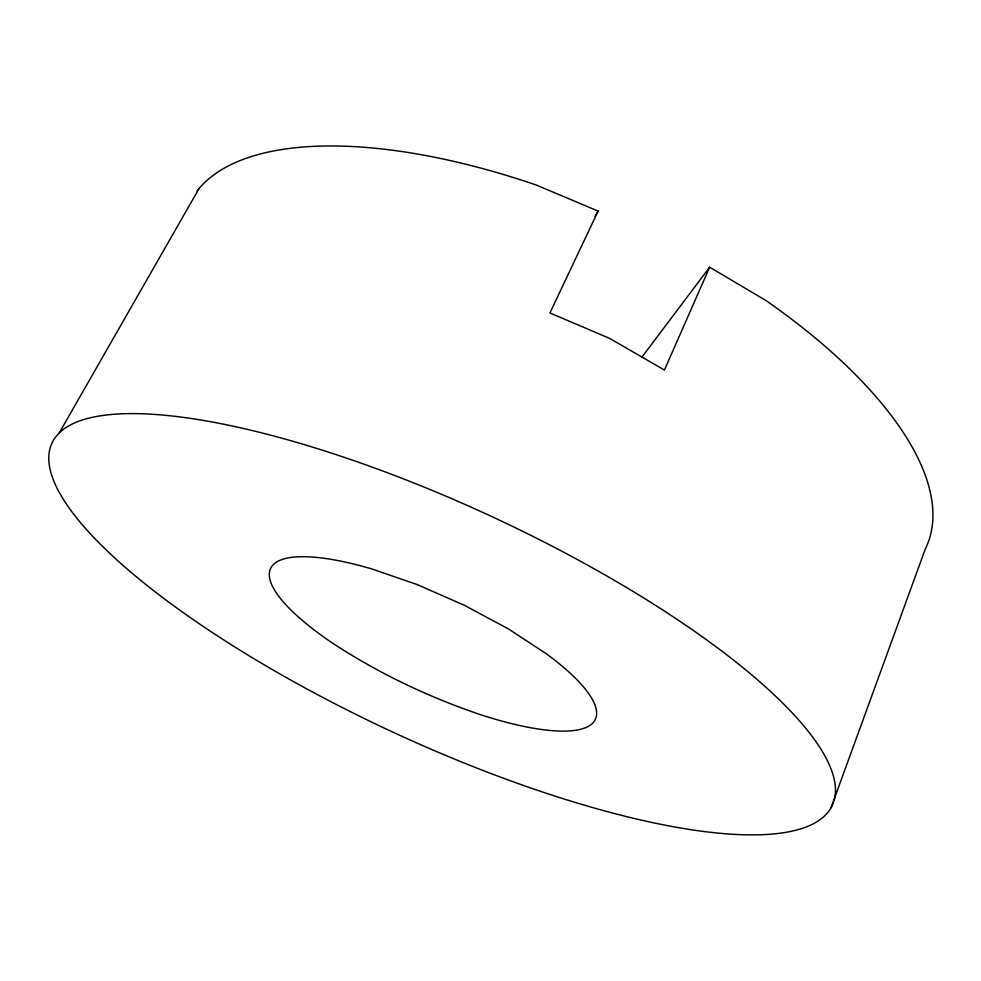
<?xml version="1.0" encoding="UTF-8"?>
<svg xmlns="http://www.w3.org/2000/svg" width="981" height="981" viewBox="0 0 981 981"><rect width="100%" height="100%" fill="white"/><g stroke="black" fill="none" stroke-linecap="round" stroke-linejoin="round"><path stroke-width="1.47" d="M831.03 807.768A430.132 118.578 24.9 0 0 298.653 442.958A430.132 118.578 24.9 0 0 196.703 622.015A430.132 118.578 24.9 0 0 831.03 807.768L925.279 549.066A406.612 169.75 24.9 0 0 765.989 300.566L709.668 267.188L641.586 357.575M709.668 267.188L664.419 370.033L609.508 338.347L549.936 312.964L598.116 211.087L536.043 184.943A406.612 169.75 24.9 0 0 197.144 190.854M59.216 433.001L199.131 188.413M595.075 216.396L598.116 211.087M417.354 584.639L372.02 568.992A179.069 48.363 24.9 0 0 270.879 567.913A179.069 48.363 24.9 0 0 332.718 643.242C378.764 673.432 428.82 697.233 480.972 714.818A179.069 48.363 24.9 0 0 546.184 653.665L508.428 628.931L464.197 605.216L417.354 584.639"/></g></svg>
